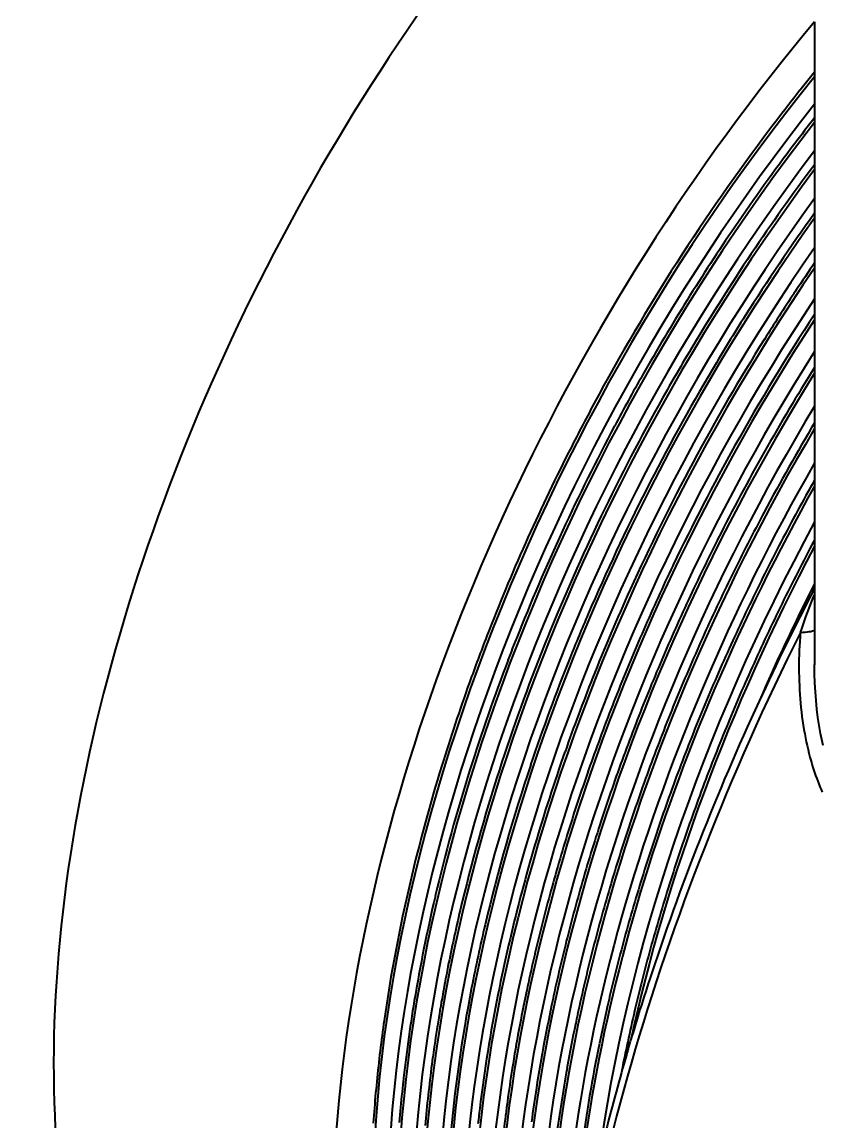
# Model space of a CAD drawing. Header units: millimetres. Extents: x 15 to 415, y 5 to 292.
# Drawn here: x 267.9 to 279.25, y 121.65 to 137.25 of the extents above; entities that cross this region are included whole.
import ezdxf

# ---------------------------------------------------------------- set-up
doc = ezdxf.new("R2010")
doc.units = ezdxf.units.MM
doc.layers.add('Geometries', color=7, linetype='Continuous')

msp = doc.modelspace()

# ---------------------------------------------------------------- linework, layer by layer
at = {"layer": 'Geometries', "linetype": 'Continuous', "lineweight": 40}
for p, q in [((279.144, 137.253), (279.144, 136.539)), ((279.144, 136.539), (279.144, 136.475)), ((279.144, 136.475), (279.144, 136.088)), ((279.144, 136.088), (279.144, 135.893)), ((279.144, 135.893), (279.144, 135.826)), ((279.144, 135.826), (279.144, 135.428)), ((279.144, 135.428), (279.144, 135.228)), ((279.144, 135.228), (279.144, 135.158)), ((279.144, 135.158), (279.144, 134.748)), ((279.144, 134.748), (279.144, 134.542)), ((279.144, 134.542), (279.144, 134.471)), ((279.144, 134.471), (279.144, 134.048)), ((279.144, 134.048), (279.144, 133.836)), ((279.144, 133.836), (279.144, 133.762)), ((279.144, 133.762), (279.144, 133.325)), ((279.144, 133.325), (279.144, 133.106)), ((279.144, 133.106), (279.144, 133.03)), ((279.144, 133.03), (279.144, 132.578)), ((279.144, 132.578), (279.144, 132.352)), ((279.144, 132.352), (279.144, 132.272)), ((279.144, 132.272), (279.144, 131.804)), ((279.144, 131.804), (279.144, 131.569)), ((279.144, 131.569), (279.144, 131.486)), ((279.144, 131.486), (279.144, 131)), ((279.144, 131), (279.144, 130.755)), ((279.144, 130.755), (279.144, 130.669)), ((279.144, 130.669), (279.144, 130.162)), ((279.144, 130.162), (279.144, 129.907)), ((279.144, 129.907), (279.144, 129.817)), ((279.144, 129.817), (279.144, 129.287)), ((279.144, 129.287), (279.144, 129.22)), ((279.144, 129.22), (279.144, 129.131)), ((279.122, 129.077), (279.144, 129.131)), ((279.144, 129.131), (279.144, 128.628)), ((278.943, 128.595), (278.941, 128.561)), ((278.943, 128.595), (278.962, 128.648)), ((279.144, 128.628), (279.144, 128.182)), ((279.144, 128.182), (279.144, 128.136)), ((279.144, 128.136), (279.144, 128.141)), ((275.635, 122.435), (275.631, 122.412))]:
    msp.add_line(p, q, dxfattribs=at)
at = {"layer": 'Geometries', "linetype": 'Continuous', "lineweight": 40, "flags": 128}
for points in [[(279.144, 136.539), (279.107, 136.493), (279.069, 136.446), (279.03, 136.398), (278.992, 136.351), (278.954, 136.303), (278.939, 136.284)], [(279.144, 135.893), (279.117, 135.858), (279.08, 135.81), (279.042, 135.761), (279.004, 135.712), (278.967, 135.663), (278.929, 135.615), (278.892, 135.566), (278.865, 135.531)], [(278.594, 135.842), (278.576, 135.819), (278.538, 135.77), (278.512, 135.735)], [(279.144, 133.836), (279.119, 133.798), (279.084, 133.747), (279.048, 133.696), (279.014, 133.644), (278.979, 133.593), (278.944, 133.541), (278.909, 133.489), (278.888, 133.457)], [(278.888, 133.457), (278.875, 133.437), (278.853, 133.404)], [(277.416, 132.655), (277.401, 132.63), (277.369, 132.577), (277.337, 132.523), (277.305, 132.469), (277.273, 132.415), (277.246, 132.367)], [(279.144, 130.755), (279.114, 130.702), (279.109, 130.693)], [(279.109, 130.693), (279.084, 130.647), (279.053, 130.593), (279.023, 130.538), (278.993, 130.483), (278.962, 130.428), (278.932, 130.373), (278.902, 130.319), (278.873, 130.264), (278.843, 130.208), (278.813, 130.153), (278.784, 130.098), (278.755, 130.043), (278.726, 129.988), (278.696, 129.932), (278.668, 129.877), (278.639, 129.822), (278.61, 129.766), (278.581, 129.711), (278.553, 129.655), (278.525, 129.6), (278.496, 129.544), (278.468, 129.488), (278.44, 129.433), (278.412, 129.377), (278.385, 129.321), (278.357, 129.265), (278.329, 129.209), (278.302, 129.153), (278.275, 129.097), (278.248, 129.041), (278.221, 128.985), (278.194, 128.929), (278.167, 128.873), (278.141, 128.817), (278.114, 128.76), (278.088, 128.704), (278.061, 128.648), (278.035, 128.591), (278.009, 128.535), (277.984, 128.479), (277.958, 128.422), (277.932, 128.366), (277.907, 128.309), (277.881, 128.253), (277.856, 128.196), (277.831, 128.14), (277.806, 128.083), (277.781, 128.026), (277.757, 127.97), (277.732, 127.913), (277.708, 127.856), (277.683, 127.8), (277.659, 127.743), (277.635, 127.686), (277.611, 127.629), (277.588, 127.572), (277.564, 127.515), (277.541, 127.459), (277.517, 127.402), (277.494, 127.345), (277.471, 127.288), (277.448, 127.231), (277.425, 127.174), (277.403, 127.117), (277.38, 127.06), (277.358, 127.003), (277.335, 126.946), (277.313, 126.889), (277.291, 126.832), (277.269, 126.775), (277.248, 126.718), (277.226, 126.661), (277.205, 126.603), (277.183, 126.546), (277.162, 126.489), (277.141, 126.432), (277.12, 126.375), (277.1, 126.318), (277.079, 126.261), (277.059, 126.204), (277.038, 126.146), (277.018, 126.089), (276.998, 126.032), (276.978, 125.975), (276.958, 125.918), (276.939, 125.861), (276.919, 125.804), (276.9, 125.746), (276.881, 125.689), (276.862, 125.632), (276.843, 125.575), (276.824, 125.518), (276.805, 125.461), (276.787, 125.404), (276.769, 125.346), (276.751, 125.289), (276.732, 125.232), (276.715, 125.175), (276.697, 125.118), (276.679, 125.061), (276.662, 125.004), (276.645, 124.947), (276.627, 124.89), (276.61, 124.833), (276.593, 124.776), (276.577, 124.719), (276.56, 124.662), (276.544, 124.605), (276.527, 124.548), (276.511, 124.491), (276.495, 124.434), (276.48, 124.377), (276.464, 124.32), (276.448, 124.263), (276.433, 124.207), (276.418, 124.15), (276.403, 124.093), (276.388, 124.036), (276.373, 123.979), (276.358, 123.923), (276.344, 123.866), (276.329, 123.809), (276.315, 123.753), (276.301, 123.696), (276.287, 123.64), (276.274, 123.583), (276.26, 123.526), (276.246, 123.47), (276.237, 123.43)], [(278.43, 130.301), (278.401, 130.247), (278.372, 130.192), (278.343, 130.137), (278.314, 130.081), (278.285, 130.026), (278.256, 129.97), (278.228, 129.915), (278.199, 129.859), (278.171, 129.804), (278.143, 129.748), (278.115, 129.692), (278.087, 129.637), (278.059, 129.581), (278.031, 129.525), (278.003, 129.469), (277.976, 129.413), (277.949, 129.357), (277.921, 129.301), (277.894, 129.245), (277.867, 129.189), (277.84, 129.133), (277.814, 129.077), (277.787, 129.021), (277.76, 128.964), (277.734, 128.908), (277.708, 128.852), (277.682, 128.796), (277.656, 128.739), (277.63, 128.683), (277.604, 128.626), (277.579, 128.57), (277.553, 128.513), (277.528, 128.457), (277.503, 128.4), (277.478, 128.344), (277.453, 128.287), (277.428, 128.23), (277.403, 128.174), (277.379, 128.117), (277.354, 128.06), (277.33, 128.004), (277.306, 127.947), (277.282, 127.89), (277.258, 127.833), (277.234, 127.776), (277.21, 127.72), (277.187, 127.663), (277.164, 127.606), (277.14, 127.549), (277.117, 127.492), (277.094, 127.435), (277.072, 127.378), (277.049, 127.321), (277.026, 127.264), (277.004, 127.207), (276.982, 127.15), (276.96, 127.093), (276.938, 127.036), (276.916, 126.979), (276.894, 126.922), (276.873, 126.865), (276.851, 126.808), (276.83, 126.75), (276.809, 126.693), (276.788, 126.636), (276.767, 126.579), (276.746, 126.522), (276.725, 126.465), (276.705, 126.408), (276.685, 126.351), (276.664, 126.293), (276.644, 126.236), (276.625, 126.179), (276.605, 126.122), (276.585, 126.065), (276.566, 126.008), (276.546, 125.951), (276.527, 125.893), (276.508, 125.836), (276.489, 125.779), (276.471, 125.722), (276.452, 125.665), (276.433, 125.608), (276.415, 125.551), (276.397, 125.493), (276.379, 125.436), (276.361, 125.379), (276.343, 125.322), (276.326, 125.265), (276.308, 125.208), (276.291, 125.151), (276.274, 125.094), (276.257, 125.037), (276.24, 124.98), (276.223, 124.923), (276.207, 124.866), (276.19, 124.809), (276.174, 124.752), (276.158, 124.695), (276.142, 124.638), (276.126, 124.581), (276.11, 124.524), (276.095, 124.468), (276.079, 124.411), (276.064, 124.354), (276.049, 124.297), (276.034, 124.24), (276.019, 124.184), (276.005, 124.127), (275.99, 124.07), (275.976, 124.014), (275.962, 123.957), (275.948, 123.9), (275.934, 123.844), (275.92, 123.787), (275.906, 123.731), (275.893, 123.674), (275.883, 123.634)], [(277.774, 129.922), (277.761, 129.897), (277.733, 129.841), (277.705, 129.785), (277.677, 129.729), (277.65, 129.673), (277.622, 129.617), (277.595, 129.561), (277.568, 129.505), (277.541, 129.449), (277.514, 129.393), (277.487, 129.337), (277.46, 129.281), (277.433, 129.225), (277.407, 129.169), (277.381, 129.112), (277.354, 129.056), (277.328, 129), (277.302, 128.943), (277.276, 128.887), (277.251, 128.831), (277.225, 128.774), (277.2, 128.718), (277.174, 128.661), (277.149, 128.604), (277.124, 128.548), (277.099, 128.491), (277.074, 128.435), (277.05, 128.378), (277.025, 128.321), (277.001, 128.265), (276.976, 128.208), (276.952, 128.151), (276.928, 128.094), (276.904, 128.037), (276.881, 127.981), (276.857, 127.924), (276.833, 127.867), (276.81, 127.81), (276.787, 127.753), (276.764, 127.696), (276.741, 127.639), (276.718, 127.582), (276.695, 127.525), (276.673, 127.468), (276.65, 127.411), (276.628, 127.354), (276.606, 127.297), (276.584, 127.24), (276.562, 127.183), (276.541, 127.126), (276.519, 127.069), (276.498, 127.012), (276.476, 126.955), (276.455, 126.897), (276.434, 126.84), (276.413, 126.783), (276.392, 126.726), (276.372, 126.669), (276.351, 126.612), (276.331, 126.555), (276.311, 126.498), (276.291, 126.44), (276.271, 126.383), (276.251, 126.326), (276.232, 126.269), (276.212, 126.212), (276.193, 126.155), (276.174, 126.097), (276.155, 126.04), (276.136, 125.983), (276.117, 125.926), (276.098, 125.869), (276.08, 125.812), (276.062, 125.755), (276.043, 125.698), (276.025, 125.64), (276.008, 125.583), (275.99, 125.526), (275.972, 125.469), (275.955, 125.412), (275.937, 125.355), (275.92, 125.298), (275.903, 125.241), (275.886, 125.184), (275.87, 125.127), (275.853, 125.07), (275.837, 125.013), (275.82, 124.956), (275.804, 124.899), (275.788, 124.842), (275.772, 124.785), (275.757, 124.729), (275.741, 124.672), (275.726, 124.615), (275.711, 124.558), (275.696, 124.501), (275.681, 124.444), (275.666, 124.388), (275.651, 124.331), (275.637, 124.274), (275.622, 124.218), (275.608, 124.161), (275.594, 124.104), (275.58, 124.048), (275.566, 123.991), (275.553, 123.935), (275.539, 123.878), (275.53, 123.838)], [(279.144, 129.907), (279.138, 129.894), (279.108, 129.839), (279.079, 129.784), (279.05, 129.728), (279.021, 129.673), (278.992, 129.618), (278.964, 129.562), (278.935, 129.507), (278.906, 129.451), (278.878, 129.395), (278.85, 129.34), (278.822, 129.284), (278.794, 129.228), (278.766, 129.173), (278.738, 129.117), (278.711, 129.061), (278.683, 129.005), (278.656, 128.949), (278.628, 128.893), (278.601, 128.837), (278.574, 128.781), (278.547, 128.725), (278.521, 128.669), (278.494, 128.612), (278.468, 128.556), (278.441, 128.5), (278.415, 128.444), (278.389, 128.387), (278.363, 128.331), (278.337, 128.275), (278.311, 128.218), (278.286, 128.162), (278.26, 128.105), (278.235, 128.049), (278.21, 127.992), (278.185, 127.935), (278.16, 127.879), (278.135, 127.822), (278.11, 127.766), (278.086, 127.709), (278.061, 127.652), (278.037, 127.595), (278.013, 127.539), (277.989, 127.482), (277.965, 127.425), (277.941, 127.368), (277.918, 127.311), (277.894, 127.254), (277.871, 127.198), (277.848, 127.141), (277.824, 127.084), (277.802, 127.027), (277.779, 126.97), (277.756, 126.913), (277.734, 126.856), (277.711, 126.799), (277.689, 126.742), (277.667, 126.685), (277.645, 126.628), (277.623, 126.571), (277.601, 126.514), (277.58, 126.456), (277.558, 126.399), (277.537, 126.342), (277.516, 126.285), (277.495, 126.228), (277.474, 126.171), (277.453, 126.114), (277.433, 126.057), (277.412, 125.999), (277.392, 125.942), (277.372, 125.885), (277.352, 125.828), (277.332, 125.771), (277.312, 125.714), (277.292, 125.657), (277.273, 125.599), (277.254, 125.542), (277.234, 125.485), (277.215, 125.428), (277.196, 125.371), (277.178, 125.314), (277.159, 125.257), (277.141, 125.199), (277.122, 125.142), (277.104, 125.085), (277.086, 125.028), (277.068, 124.971), (277.05, 124.914), (277.033, 124.857), (277.015, 124.8), (276.998, 124.743), (276.981, 124.686), (276.964, 124.629), (276.947, 124.572), (276.93, 124.515), (276.914, 124.458), (276.897, 124.401), (276.881, 124.344), (276.865, 124.287), (276.849, 124.23), (276.833, 124.173), (276.817, 124.116), (276.802, 124.059), (276.786, 124.002), (276.771, 123.946), (276.756, 123.889), (276.741, 123.832), (276.726, 123.775), (276.712, 123.719), (276.697, 123.662), (276.683, 123.605), (276.675, 123.572)], [(277.14, 129.556), (277.133, 129.541), (277.106, 129.485), (277.08, 129.429), (277.053, 129.373), (277.027, 129.316), (277.001, 129.26), (276.975, 129.204), (276.949, 129.147), (276.923, 129.091), (276.897, 129.035), (276.872, 128.978), (276.846, 128.922), (276.821, 128.865), (276.796, 128.809), (276.77, 128.752), (276.746, 128.695), (276.721, 128.639), (276.696, 128.582), (276.671, 128.525), (276.647, 128.469), (276.623, 128.412), (276.599, 128.355), (276.575, 128.298), (276.551, 128.242), (276.527, 128.185), (276.503, 128.128), (276.48, 128.071), (276.457, 128.014), (276.433, 127.957), (276.41, 127.9), (276.387, 127.843), (276.365, 127.786), (276.342, 127.729), (276.319, 127.672), (276.297, 127.615), (276.275, 127.558), (276.253, 127.501), (276.231, 127.444), (276.209, 127.387), (276.187, 127.33), (276.165, 127.273), (276.144, 127.216), (276.123, 127.159), (276.102, 127.102), (276.081, 127.044), (276.06, 126.987), (276.039, 126.93), (276.018, 126.873), (275.998, 126.816), (275.978, 126.759), (275.957, 126.702), (275.937, 126.645), (275.917, 126.587), (275.898, 126.53), (275.878, 126.473), (275.859, 126.416), (275.839, 126.359), (275.82, 126.302), (275.801, 126.244), (275.782, 126.187), (275.763, 126.13), (275.745, 126.073), (275.726, 126.016), (275.708, 125.959), (275.69, 125.902), (275.672, 125.845), (275.654, 125.788), (275.636, 125.73), (275.619, 125.673), (275.601, 125.616), (275.584, 125.559), (275.567, 125.502), (275.55, 125.445), (275.533, 125.388), (275.516, 125.331), (275.5, 125.274), (275.483, 125.217), (275.467, 125.16), (275.451, 125.103), (275.435, 125.046), (275.419, 124.99), (275.403, 124.933), (275.388, 124.876), (275.372, 124.819), (275.357, 124.762), (275.342, 124.705), (275.327, 124.649), (275.312, 124.592), (275.298, 124.535), (275.283, 124.478), (275.269, 124.422), (275.255, 124.365), (275.241, 124.309), (275.227, 124.252), (275.213, 124.195), (275.199, 124.139), (275.186, 124.082), (275.176, 124.042)], [(278.962, 128.648), (279.022, 128.819), (279.107, 129.041), (279.122, 129.077)], [(278.941, 128.561), (278.939, 128.532), (278.935, 128.468), (278.931, 128.405), (278.928, 128.342), (278.926, 128.279), (278.924, 128.217), (278.924, 128.155), (278.923, 128.093), (278.924, 128.031), (278.925, 127.968), (278.926, 127.905), (278.929, 127.842), (278.932, 127.779), (278.936, 127.716), (278.94, 127.653), (278.946, 127.591), (278.952, 127.529), (278.959, 127.466), (278.966, 127.404), (278.975, 127.342), (278.984, 127.281), (278.994, 127.219), (279.005, 127.158), (279.015, 127.102), (279.027, 127.046), (279.039, 126.991), (279.052, 126.936), (279.065, 126.881), (279.079, 126.826), (279.092, 126.782), (279.104, 126.739), (279.117, 126.695), (279.131, 126.652), (279.145, 126.609), (279.16, 126.566), (279.175, 126.526), (279.19, 126.487), (279.205, 126.447), (279.221, 126.408), (279.238, 126.37), (279.255, 126.332)], [(278.943, 128.595), (278.979, 128.597), (279.012, 128.599), (279.043, 128.603), (279.07, 128.607), (279.094, 128.611), (279.116, 128.617), (279.133, 128.623), (279.145, 128.628)], [(274.913, 128.509), (274.905, 128.489), (274.883, 128.432), (274.86, 128.375), (274.838, 128.318), (274.816, 128.261), (274.794, 128.204), (274.794, 128.201)], [(275.355, 128.525), (275.35, 128.513), (275.327, 128.456), (275.309, 128.411)], [(279.267, 126.99), (279.248, 127.075), (279.23, 127.161), (279.21, 127.275), (279.193, 127.389), (279.179, 127.505), (279.166, 127.63), (279.157, 127.755), (279.15, 127.882), (279.146, 128.009), (279.144, 128.136)], [(275.176, 124.042), (275.173, 124.026), (275.159, 123.969), (275.146, 123.913), (275.134, 123.857), (275.121, 123.8), (275.113, 123.766)], [(273.942, 123.853), (273.942, 123.852), (273.931, 123.796), (273.92, 123.74), (273.909, 123.684), (273.899, 123.628), (273.888, 123.572), (273.878, 123.517), (273.875, 123.502)], [(275.113, 123.766), (275.108, 123.744), (275.096, 123.688), (275.084, 123.632), (275.072, 123.575), (275.06, 123.519), (275.056, 123.501)], [(276.675, 123.572), (276.669, 123.549), (276.655, 123.492), (276.641, 123.435), (276.627, 123.379), (276.613, 123.322), (276.6, 123.266), (276.591, 123.226)], [(276.792, 123.64), (276.79, 123.632), (276.769, 123.568), (276.748, 123.503), (276.728, 123.439), (276.707, 123.374), (276.687, 123.31), (276.667, 123.246), (276.65, 123.191)], [(273.875, 123.502), (273.868, 123.461), (273.858, 123.405), (273.848, 123.35), (273.839, 123.294), (273.829, 123.239), (273.82, 123.184), (273.811, 123.128), (273.802, 123.073), (273.793, 123.018), (273.784, 122.962), (273.776, 122.907), (273.767, 122.852), (273.759, 122.797), (273.751, 122.742), (273.743, 122.687), (273.736, 122.632), (273.728, 122.578), (273.72, 122.523), (273.713, 122.468), (273.706, 122.414), (273.699, 122.359), (273.692, 122.305), (273.686, 122.25), (273.679, 122.196), (273.673, 122.141), (273.667, 122.087), (273.661, 122.033), (273.655, 121.979), (273.649, 121.925), (273.644, 121.871), (273.638, 121.817), (273.633, 121.763), (273.628, 121.709), (273.623, 121.655), (273.618, 121.602)], [(276.237, 123.43), (276.233, 123.414), (276.22, 123.357), (276.207, 123.302)], [(273.035, 123.088), (273.028, 123.041), (273.021, 122.986), (273.013, 122.931), (273.006, 122.876), (272.999, 122.822), (272.992, 122.767), (272.985, 122.713), (272.979, 122.658), (272.972, 122.604), (272.966, 122.55), (272.96, 122.495), (272.954, 122.441), (272.948, 122.387), (272.942, 122.333), (272.936, 122.279), (272.931, 122.225), (272.926, 122.171), (272.921, 122.117), (272.916, 122.064), (272.911, 122.01), (272.906, 121.956), (272.902, 121.903), (272.898, 121.85), (272.894, 121.796), (272.89, 121.743), (272.886, 121.69), (272.882, 121.637)], [(275.783, 123.185), (275.779, 123.167), (275.767, 123.111), (275.755, 123.055), (275.752, 123.039)], [(276.65, 123.191), (276.647, 123.181), (276.627, 123.117), (276.608, 123.052), (276.588, 122.988), (276.569, 122.924), (276.549, 122.859), (276.535, 122.812)], [(276.535, 122.812), (276.53, 122.795), (276.511, 122.731), (276.493, 122.667), (276.481, 122.627)], [(276.481, 122.627), (276.474, 122.602), (276.455, 122.538), (276.437, 122.474), (276.419, 122.409), (276.403, 122.353)], [(273.304, 122.209), (273.301, 122.183), (273.296, 122.129), (273.29, 122.075), (273.285, 122.021), (273.279, 121.967), (273.274, 121.913), (273.269, 121.86), (273.265, 121.806), (273.26, 121.752), (273.256, 121.699), (273.251, 121.645)], [(274.405, 121.941), (274.399, 121.896), (274.393, 121.842), (274.386, 121.787), (274.38, 121.733), (274.38, 121.731)], [(274.785, 121.941), (274.781, 121.911), (274.774, 121.856), (274.767, 121.801), (274.762, 121.762)], [(274.38, 121.731), (274.374, 121.679), (274.368, 121.625)], [(274.758, 121.73), (274.753, 121.692), (274.746, 121.638), (274.74, 121.583), (274.734, 121.529), (274.729, 121.486)], [(274.762, 121.762), (274.76, 121.747), (274.758, 121.73)]]:
    msp.add_lwpolyline(points, dxfattribs=at)
at = {"layer": 'Geometries', "linetype": 'Continuous', "lineweight": 40}
for centre, radius, start, end in [((301.288, 118.479), 28.575, 141.458, 142.5813), ((302.404, 117.661), 29.958, 142.8943, 151.736), ((302.264, 117.806), 29.354, 142.8558, 145.707), ((302.97, 117.351), 29.787, 143.1188, 149.0844), ((303.324, 117.151), 29.784, 144.274, 147.6599), ((302.89, 117.38), 30.111, 145.7092, 150.4229), ((303.877, 116.817), 30.022, 146.4618, 147.9433), ((303.65, 116.941), 30.172, 147.6545, 149.3432), ((304.361, 116.53), 30.177, 146.6804, 150.8135), ((303.933, 116.778), 30.091, 147.9359, 155.6125), ((303.436, 117.058), 29.928, 149.3258, 156.7772), ((303.351, 117.113), 30.236, 149.7003, 150.6821), ((304.734, 116.315), 30.2, 147.9247, 153.2187), ((302.962, 117.337), 30.195, 150.4181, 151.9724), ((302.866, 117.37), 29.687, 150.6562, 157.9279), ((302.498, 117.6), 30.069, 151.7174, 153.2233), ((302.318, 117.664), 29.473, 151.9461, 158.4092), ((305.105, 116.1), 30.219, 149.2111, 151.9719), ((304.236, 116.596), 30.036, 150.8075, 154.4375), ((301.762, 117.958), 29.252, 153.2005, 158.7811), ((302.896, 117.258), 28.948, 155.6309, 158.3266), ((312.705, 111.723), 37.848, 152.4651, 155.1657), ((302.372, 117.532), 28.764, 156.8097, 158.145), ((300.52, 118.456), 27.913, 158.8096, 160.2535), ((300.965, 118.148), 27.633, 158.1977, 162.0856), ((301.462, 117.89), 27.786, 158.1323, 161.4763), ((300.285, 118.467), 27.286, 159.0993, 162.5531), ((301.957, 117.632), 27.937, 158.3277, 160.6165), ((299.593, 118.784), 26.93, 160.2456, 162.8893), ((310.961, 112.5), 35.939, 155.122, 161.9429), ((299.934, 118.316), 25.802, 160.5602, 166.7128), ((297.906, 119.297), 25.167, 162.8741, 166.7545), ((299.363, 118.579), 25.576, 161.446, 166.7292), ((298.341, 119.071), 25.251, 162.5391, 166.7503), ((298.833, 118.831), 25.394, 162.0712, 166.7415), ((295.308, 119.898), 22.5, 166.7294, 171.848), ((296.043, 119.614), 22.889, 166.7549, 170.5576), ((296.921, 119.296), 23.427, 166.7773, 168.7828), ((297.204, 119.108), 23.354, 166.775, 169.013), ((297.71, 118.87), 23.51, 166.7794, 168.499), ((298.585, 118.423), 23.682, 166.7827, 167.9061), ((294.796, 119.549), 20.906, 168.9428, 175.0054), ((295.943, 119.216), 21.71, 168.4649, 172.7896), ((298.941, 118.219), 23.685, 166.7828, 167.8967), ((296.945, 118.894), 22.369, 168.1127, 170.9483), ((293.965, 119.963), 20.782, 170.5663, 173.7977), ((297.807, 118.589), 22.886, 167.9038, 169.4424), ((299.05, 118.069), 23.435, 167.0959, 168.4319), ((299.333, 117.881), 23.362, 166.7752, 168.9639), ((297.932, 118.43), 22.654, 168.2609, 169.8177), ((296.838, 118.769), 21.902, 169.441, 171.1563), ((297.493, 118.375), 21.848, 168.401, 172.3736), ((295.722, 119.094), 21.13, 170.9633, 172.2565), ((296.692, 118.648), 21.394, 169.8679, 172.4646), ((306.766, 113.834), 31.535, 164.327, 166.4094), ((295.945, 118.909), 20.998, 171.1588, 172.4927)]:
    msp.add_arc(centre, radius, start, end, dxfattribs=at)
for centre, major_axis, start_param, end_param in [((281.215, 129.893), (9.1, 15.762), 1.339455, 2.961672), ((285.175, 127.607), (9.1, 15.762), 1.273095, 3.063906), ((285.246, 127.566), (-8.75, -15.155), 4.442583, 5.633952), ((285.458, 127.443), (8.75, 15.155), 1.320808, 2.49236), ((285.599, 127.362), (-8.75, -15.155), 4.475742, 5.633952), ((285.811, 127.239), (8.75, 15.155), 1.354368, 2.49236), ((285.953, 127.158), (-8.75, -15.155), 4.509586, 5.633952), ((286.165, 127.035), (8.75, 15.155), 1.388665, 2.49236), ((286.306, 126.954), (-8.75, -15.155), 4.544204, 5.633952), ((286.518, 126.831), (8.75, 15.155), 1.423793, 2.49236), ((286.66, 126.749), (-8.75, -15.155), 4.579694, 5.633952), ((286.872, 126.627), (8.75, 15.155), 1.459862, 2.49236), ((287.013, 126.545), (-8.75, -15.155), 4.616175, 5.633952), ((287.226, 126.423), (8.75, 15.155), 1.497004, 2.49236), ((287.367, 126.341), (-8.75, -15.155), 4.653787, 5.633952), ((287.579, 126.219), (8.75, 15.155), 1.535375, 2.49236), ((287.721, 126.137), (-8.75, -15.155), 4.692703, 5.623346), ((287.933, 126.015), (8.75, 15.155), 1.575171, 2.39294), ((288.074, 125.933), (-8.75, -15.155), 4.733133, 5.464413), ((288.286, 125.81), (8.75, 15.155), 1.616634, 2.192138), ((288.428, 125.729), (-8.75, -15.155), 4.775345, 5.21775), ((288.64, 125.606), (8.75, 15.155), 1.660075, 1.766213), ((291.155, 124.19), (-11.125, -19.269), 4.815536, 5.419852)]:
    msp.add_ellipse(centre, major_axis=major_axis, ratio=0.57735, start_param=start_param, end_param=end_param, dxfattribs=at)

doc.saveas('drawing.dxf')
